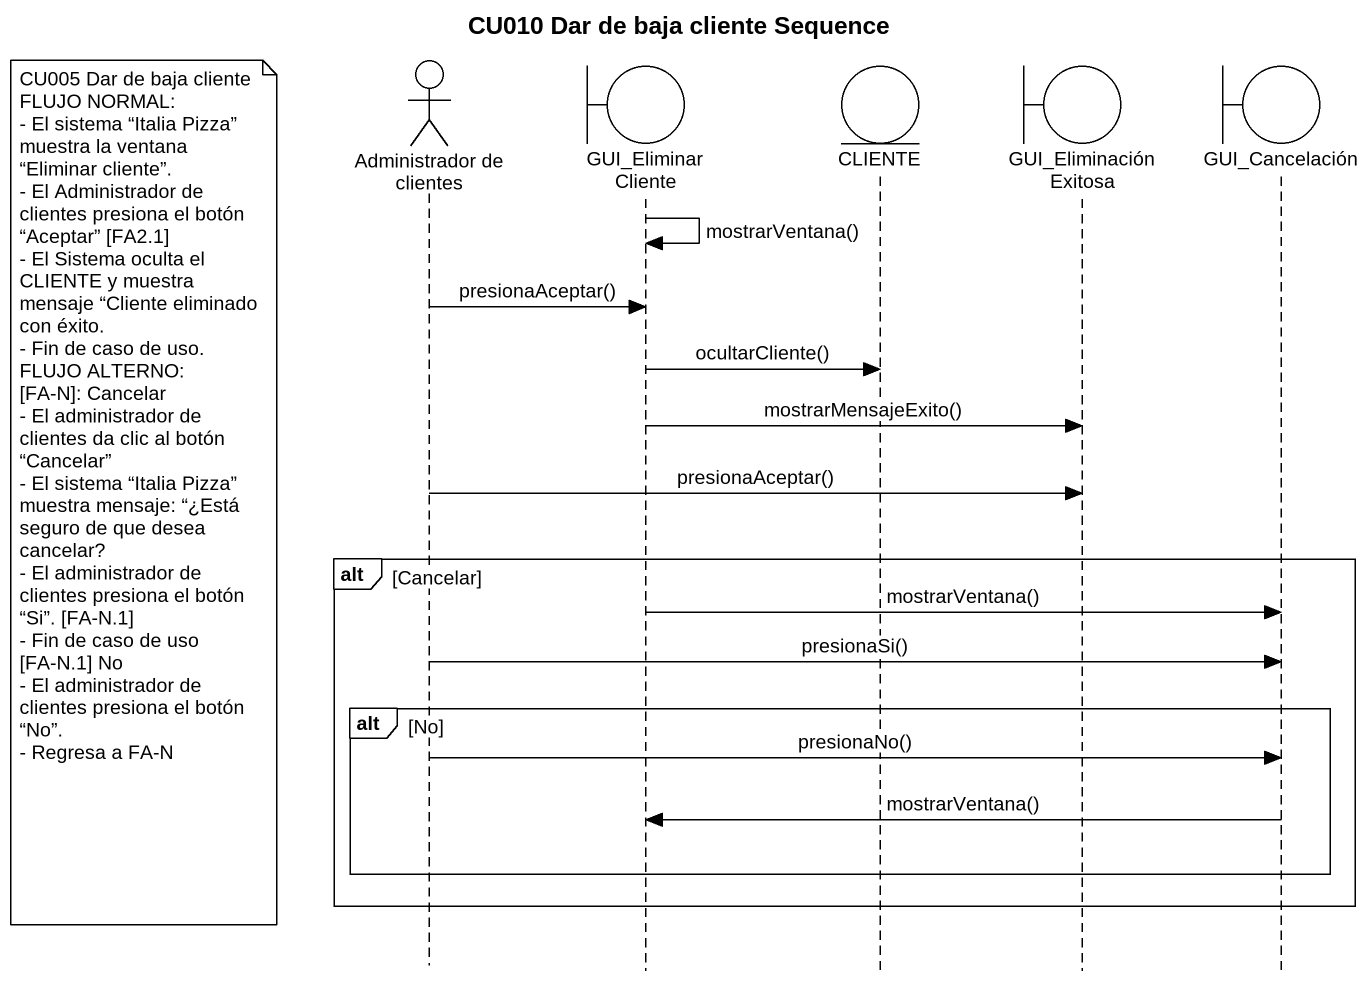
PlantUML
@startuml
title CU010 Dar de baja cliente Sequence
hide footbox
actor "Administrador de clientes" as Administrador_de_clientes
boundary GUI_EliminarCliente
entity CLIENTE
boundary GUI_EliminaciónExitosa
boundary GUI_Cancelación

GUI_EliminarCliente -> GUI_EliminarCliente : mostrarVentana()
Administrador_de_clientes -> GUI_EliminarCliente : presionaAceptar()
GUI_EliminarCliente -> CLIENTE : ocultarCliente()
GUI_EliminarCliente -> GUI_EliminaciónExitosa : mostrarMensajeExito()
note left of Administrador_de_clientes
  CU005 Dar de baja cliente
  FLUJO NORMAL:
  - El sistema “Italia Pizza” muestra la ventana “Eliminar cliente”.
  - El Administrador de clientes presiona el botón “Aceptar” [FA2.1]
  - El Sistema oculta el CLIENTE y muestra mensaje “Cliente eliminado con éxito.
  - Fin de caso de uso.
  FLUJO ALTERNO:
  [FA-N]: Cancelar
  - El administrador de clientes da clic al botón “Cancelar”
  - El sistema “Italia Pizza” muestra mensaje: “¿Está seguro de que desea cancelar?
  - El administrador de clientes presiona el botón “Si”. [FA-N.1]
  - Fin de caso de uso
  [FA-N.1] No
  - El administrador de clientes presiona el botón “No”.
  - Regresa a FA-N
end note
Administrador_de_clientes -> GUI_EliminaciónExitosa : presionaAceptar()
alt Cancelar
  GUI_EliminarCliente -> GUI_Cancelación : mostrarVentana()
  Administrador_de_clientes -> GUI_Cancelación : presionaSi()
  alt No
    Administrador_de_clientes -> GUI_Cancelación : presionaNo()
    GUI_Cancelación -> GUI_EliminarCliente : mostrarVentana()
  end
end
@enduml
